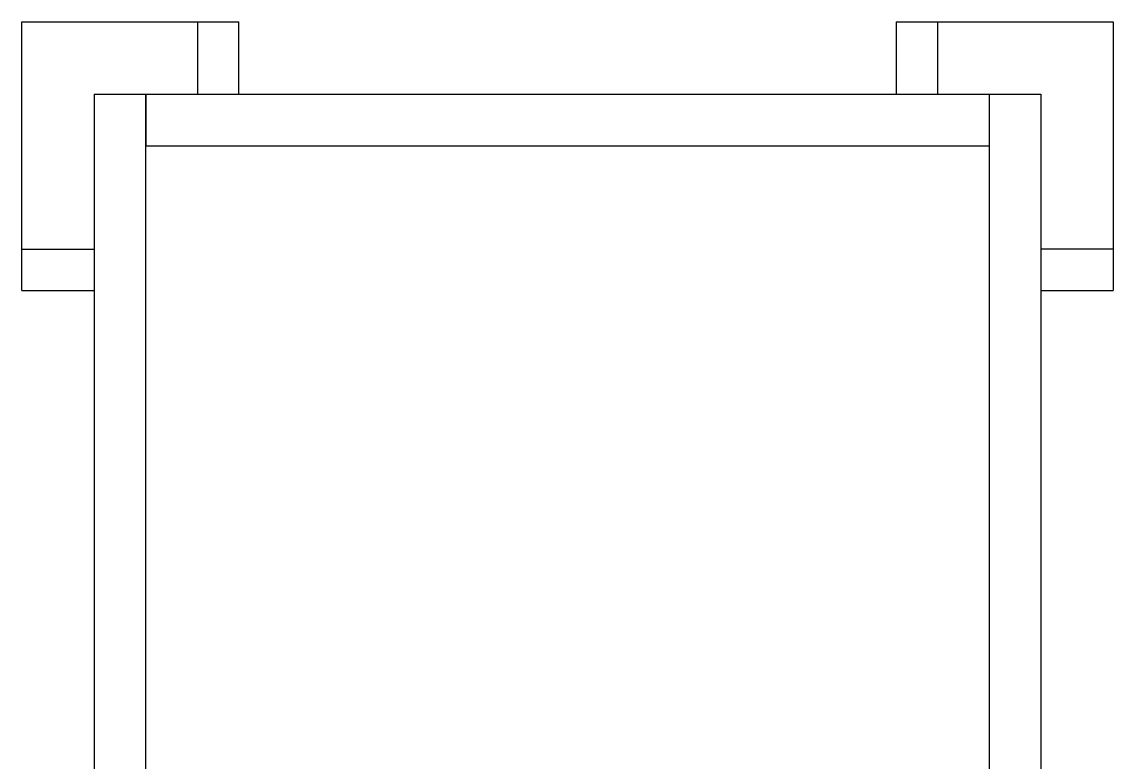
# Model space of a CAD drawing. Header units: millimetres. Extents: x 12744 to 36223, y 985 to 8014.
# Drawn here: x 13720.4 to 13927.2, y 2174 to 2314.2 of the extents above; entities that cross this region are included whole.
import ezdxf

# ---------------------------------------------------------------- set-up
doc = ezdxf.new("R2010")
doc.units = ezdxf.units.MM
doc.layers.get('0').update_dxf_attribs({"lineweight": 35})

msp = doc.modelspace()

# ---------------------------------------------------------------- linework, layer by layer
at = {"color": 7, "linetype": 'Continuous', "lineweight": 25}
for p, q in [((13720.38, 2271.17), (13720.38, 2314.23)), ((13720.38, 2314.23), (13753.66, 2314.23)), ((13753.66, 2314.23), (13753.66, 2300.53)), ((13753.66, 2314.23), (13761.49, 2314.23)), ((13761.49, 2300.53), (13761.49, 2314.23)), ((13886.05, 2314.23), (13886.05, 2300.53)), ((13886.05, 2314.23), (13893.88, 2314.23)), ((13893.88, 2314.23), (13893.88, 2300.53)), ((13893.88, 2314.23), (13927.16, 2314.23)), ((13927.16, 2314.23), (13927.16, 2271.17)), ((13734.08, 2300.53), (13734.08, 1929.1)), ((13734.08, 2300.53), (13743.87, 2300.53)), ((13743.87, 2300.53), (13903.67, 2300.53)), ((13743.87, 2300.53), (13743.87, 2290.74)), ((13743.87, 1929.1), (13743.87, 2300.53)), ((13903.67, 2300.53), (13903.67, 2290.74)), ((13903.67, 2300.53), (13913.46, 2300.53)), ((13903.67, 2300.53), (13903.67, 1929.1)), ((13913.46, 2300.53), (13913.46, 1929.1)), ((13743.87, 2290.74), (13903.67, 2290.74)), ((13720.38, 2271.17), (13734.08, 2271.17)), ((13720.38, 2263.34), (13720.38, 2271.17)), ((13927.16, 2271.17), (13913.46, 2271.17)), ((13927.16, 2271.17), (13927.16, 2263.34)), ((13720.38, 2263.34), (13734.08, 2263.34)), ((13913.46, 2263.34), (13927.16, 2263.34))]:
    msp.add_line(p, q, dxfattribs=at)

doc.saveas('drawing.dxf')
